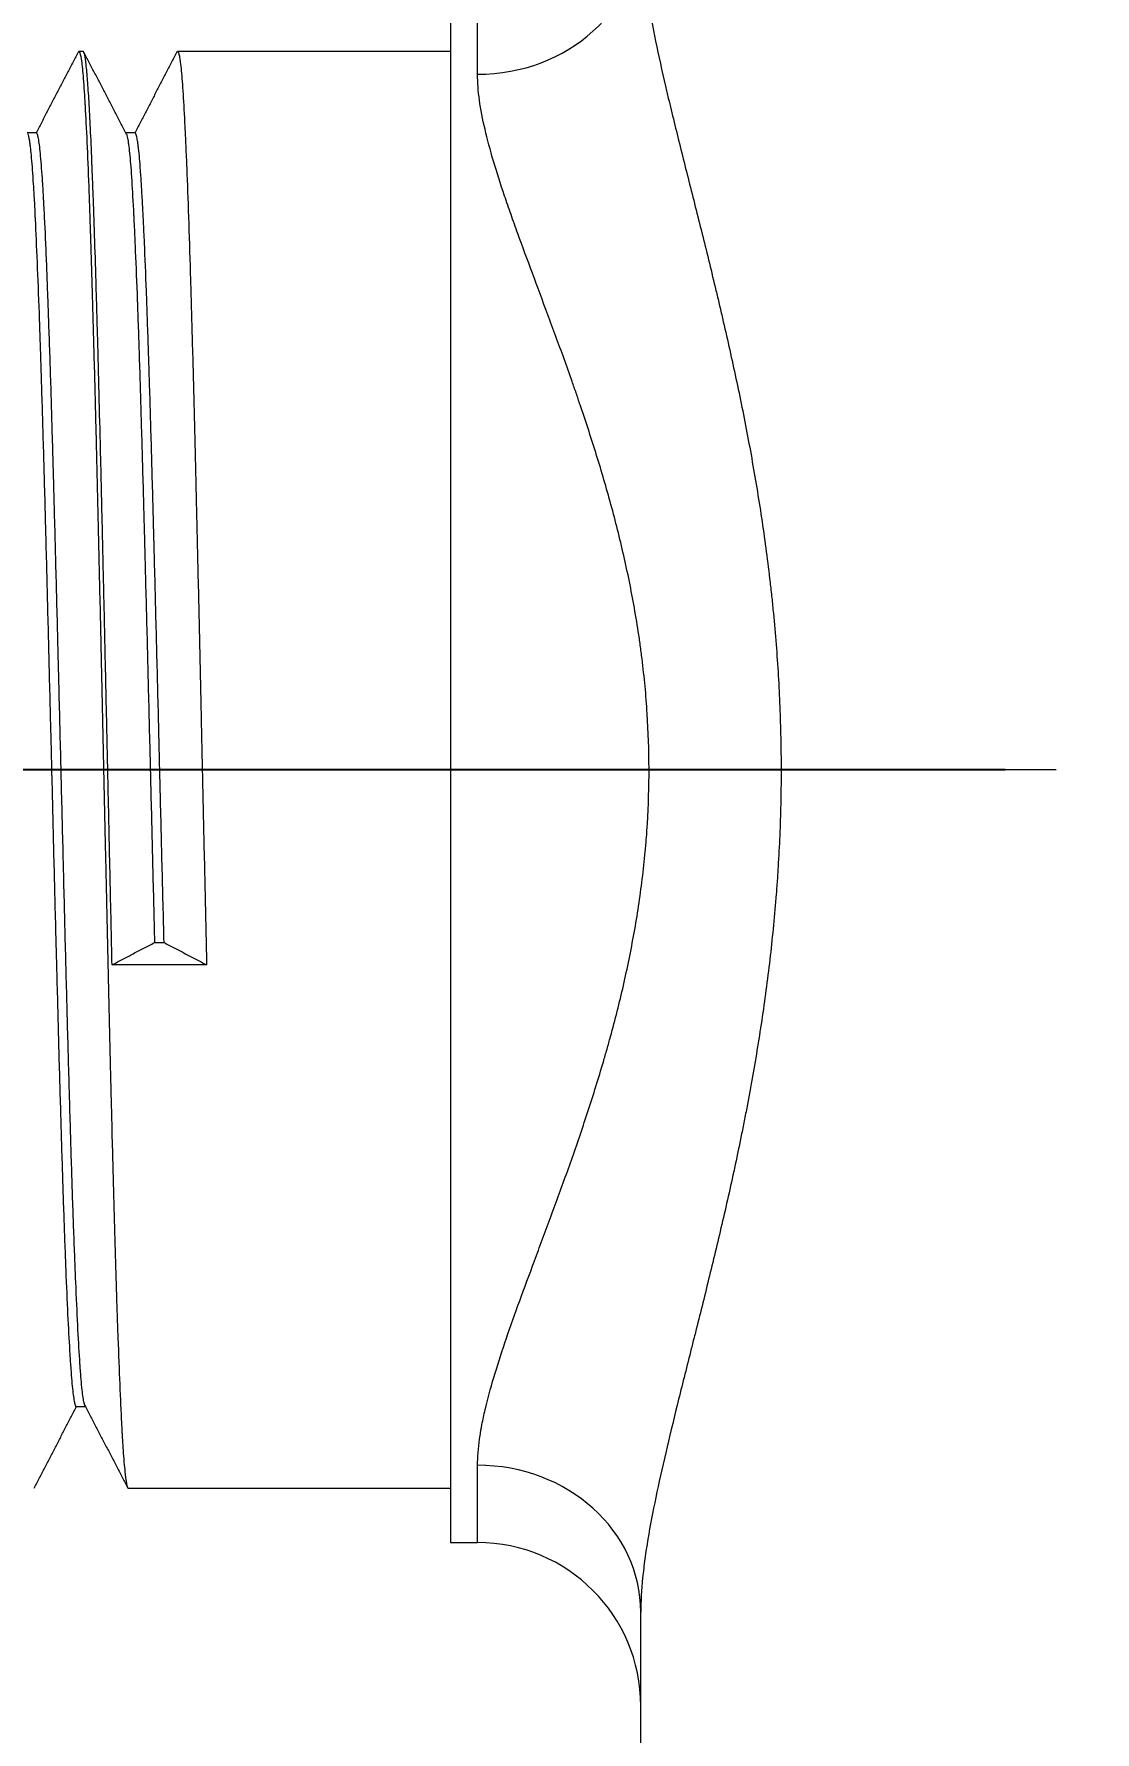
# Model space of a CAD drawing. Extents: x 8819 to 9239, y -18069 to -17475.
# Drawn here: x 9100.46 to 9115.09, y -17628.31 to -17604.91 of the extents above; entities that cross this region are included whole.
import ezdxf

# ---------------------------------------------------------------- set-up
doc = ezdxf.new("R2010")
doc.units = 0
doc.header["$MEASUREMENT"] = 0
doc.linetypes.add('CENTER', pattern=[47.5, 22, -8.5, 8.5, -8.5])
doc.linetypes.add('HIDDEN2', pattern=[4.7625, 3.175, -1.5875])
doc.layers.get('DEFPOINTS').update_dxf_attribs({"linetype": 'CONTINUOUS'})
doc.layers.add('1', color=4, linetype='HIDDEN2')
doc.layers.add('5', color=2, linetype='CONTINUOUS', lineweight=9)
doc.styles.get("Standard").update_dxf_attribs({"font": 'Gulim.ttf'})
doc.dimstyles.new('STANDARD$0', dxfattribs={"dimtxt": 3.5, "dimasz": 2.5, "dimexe": 0.7, "dimexo": 0.7, "dimgap": 0.5, "dimtad": 3, "dimdec": 4, "dimdsep": 46, "dimtxsty": 'Standard', "dimcen": 0, "dimclrd": 2, "dimclre": 2, "dimclrt": 4, "dimadec": 0, "dimazin": 0, "dimtp": 0.2, "dimtm": 0.1, "dimtfac": 0.5, "dimtdec": 4, "dimtmove": 1, "dimatfit": 3, "dimfxl": 0, "dimtolj": 1, "dimarcsym": 0})

# ---------------------------------------------------------------- blocks, each defined once
blk = doc.blocks.new('*D7')
at = {"layer": '5', "color": 2, "lineweight": -2}
for p, q in [((9113.856, -17615.053), (9096.203, -17615.053)), ((9096.903, -17722.553), (9096.903, -17620.053)), ((9113.856, -17727.553), (9096.203, -17727.553))]:
    blk.add_line(p, q, dxfattribs=at)
at = {"layer": '5', "color": 2}
for points in [[(9096.07, -17620.053), (9097.737, -17620.053), (9096.903, -17615.053)], [(9096.07, -17722.553), (9097.737, -17722.553), (9096.903, -17727.553)]]:
    blk.add_solid(points, dxfattribs=at)
at = {"layer": 'DEFPOINTS', "color": 0}
for p in [(9096.903, -17615.053), (9114.556, -17615.053), (9114.556, -17727.553)]:
    blk.add_point(p, dxfattribs=at)
at = {"layer": '5', "color": 4, "insert": (9091.337, -17673.564), "char_height": 5, "attachment_point": 5, "rotation": 90}
blk.add_mtext('\\A1;150', dxfattribs=at)
blk = doc.blocks.new('*D16')
at = {"layer": '5', "color": 2, "lineweight": -2}
for p, q in [((9108.83, -17599.353), (9108.83, -17566.15)), ((9185.053, -17605.353), (9185.053, -17566.15)), ((9113.83, -17566.85), (9180.053, -17566.85))]:
    blk.add_line(p, q, dxfattribs=at)
at = {"layer": '5', "color": 2}
for points in [[(9113.83, -17566.017), (9113.83, -17567.684), (9108.83, -17566.85)], [(9180.053, -17566.017), (9180.053, -17567.684), (9185.053, -17566.85)]]:
    blk.add_solid(points, dxfattribs=at)
at = {"layer": 'DEFPOINTS', "color": 0}
for p in [(9185.053, -17566.85), (9108.83, -17600.053), (9185.053, -17606.053)]:
    blk.add_point(p, dxfattribs=at)
at = {"layer": '5', "color": 4, "insert": (9144.443, -17561.92), "char_height": 5, "attachment_point": 5}
blk.add_mtext('\\A1;101.6', dxfattribs=at)

msp = doc.modelspace()

# ---------------------------------------------------------------- linework, layer by layer
at = {"layer": '1', "color": 7, "linetype": 'Continuous', "lineweight": 18}
for p, q in [((9106.205, -17604.403), (9106.205, -17615.053)), ((9101.142, -17605.153), (9101.084, -17605.153)), ((9106.205, -17605.153), (9102.444, -17605.153)), ((9100.498, -17606.278), (9100.372, -17606.278)), ((9101.859, -17606.278), (9101.733, -17606.278)), ((9106.205, -17615.053), (9106.205, -17625.703)), ((9102.127, -17617.435), (9102.258, -17617.435)), ((9102.844, -17617.74), (9101.541, -17617.74)), ((9101.047, -17623.828), (9101.173, -17623.828)), ((9101.764, -17624.953), (9106.205, -17624.953)), ((9106.205, -17625.703), (9106.58, -17625.703)), ((9108.83, -17715.944), (9108.83, -17626.662))]:
    msp.add_line(p, q, dxfattribs=at)
at = {"layer": '1', "color": 1, "linetype": 'Continuous', "lineweight": 13}
for p, q in [((9106.58, -17605.469), (9106.58, -17604.403)), ((9106.58, -17625.703), (9106.58, -17624.638))]:
    msp.add_line(p, q, dxfattribs=at)
at = {"layer": '1', "color": 1, "linetype": 'CENTER', "lineweight": 13}
msp.add_line((9114.556, -17615.053), (9089.96, -17615.053), dxfattribs=at)
at = {"layer": '1', "color": 7, "linetype": 'Continuous', "lineweight": 18}
msp.add_arc((9106.58, -17627.953), 2.25, 0, 90, dxfattribs=at)
at = {"layer": '1', "color": 1, "linetype": 'Continuous', "lineweight": 13}
for centre, start_param, end_param in [((9106.58, -17603.444), 4.712389, 6.283185), ((9106.58, -17626.662), 0, 1.570796)]:
    msp.add_ellipse(centre, major_axis=(2.25, 0), ratio=0.899924, start_param=start_param, end_param=end_param, dxfattribs=at)
for points, knots in [([(9108.83, -17603.444), (9108.83, -17603.593), (9108.839, -17603.75), (9108.872, -17604.083), (9108.896, -17604.258), (9108.957, -17604.624), (9108.993, -17604.815), (9109.076, -17605.213), (9109.122, -17605.42), (9109.178, -17605.661), (9109.184, -17605.688), (9109.197, -17605.742), (9109.216, -17605.824), (9109.262, -17606.015), (9109.303, -17606.182), (9109.387, -17606.519), (9109.444, -17606.749), (9109.563, -17607.218), (9109.623, -17607.457), (9109.745, -17607.945), (9109.806, -17608.194), (9109.882, -17608.51), (9109.897, -17608.574), (9109.927, -17608.702), (9109.942, -17608.766), (9109.987, -17608.959), (9110.017, -17609.089), (9110.104, -17609.479), (9110.161, -17609.742), (9110.269, -17610.273), (9110.371, -17610.809), (9110.506, -17611.63), (9110.581, -17612.189), (9110.621, -17612.542), (9110.629, -17612.613), (9110.644, -17612.755), (9110.651, -17612.826), (9110.672, -17613.04), (9110.685, -17613.183), (9110.718, -17613.611), (9110.752, -17614.183), (9110.77, -17615.042), (9110.759, -17615.616), (9110.742, -17616.048), (9110.735, -17616.191), (9110.722, -17616.407), (9110.718, -17616.479), (9110.708, -17616.623), (9110.682, -17616.981), (9110.647, -17617.335), (9110.583, -17617.899), (9110.546, -17618.178), (9110.464, -17618.732), (9110.419, -17619.008), (9110.346, -17619.417), (9110.321, -17619.553), (9110.283, -17619.757), (9110.269, -17619.824), (9110.243, -17619.959), (9110.229, -17620.026), (9110.161, -17620.361), (9110.105, -17620.625), (9109.988, -17621.144), (9109.929, -17621.4), (9109.808, -17621.905), (9109.747, -17622.153), (9109.655, -17622.52), (9109.625, -17622.641), (9109.58, -17622.822), (9109.564, -17622.882), (9109.534, -17623.001), (9109.519, -17623.06), (9109.445, -17623.356), (9109.387, -17623.587), (9109.276, -17624.035), (9109.223, -17624.253), (9109.124, -17624.677), (9109.078, -17624.882), (9108.996, -17625.279), (9108.959, -17625.47), (9108.913, -17625.747), (9108.899, -17625.838), (9108.881, -17625.971), (9108.875, -17626.015), (9108.865, -17626.102), (9108.86, -17626.145), (9108.839, -17626.355), (9108.83, -17626.514), (9108.83, -17626.662)], [0, 0, 0, 0, 0.03125, 0.03125, 0.0625, 0.0625, 0.09375, 0.09375, 0.125, 0.125, 0.128906, 0.128906, 0.132812, 0.140625, 0.15625, 0.15625, 0.1875, 0.1875, 0.21875, 0.21875, 0.25, 0.25, 0.257812, 0.257812, 0.265625, 0.265625, 0.28125, 0.28125, 0.3125, 0.3125, 0.34375, 0.375, 0.40625, 0.40625, 0.414062, 0.414062, 0.421875, 0.421875, 0.4375, 0.4375, 0.46875, 0.5, 0.53125, 0.53125, 0.546875, 0.546875, 0.554687, 0.554687, 0.5625, 0.59375, 0.59375, 0.625, 0.625, 0.65625, 0.65625, 0.671875, 0.671875, 0.679688, 0.679688, 0.6875, 0.6875, 0.71875, 0.71875, 0.75, 0.75, 0.78125, 0.78125, 0.796875, 0.796875, 0.804688, 0.804688, 0.8125, 0.8125, 0.84375, 0.84375, 0.875, 0.875, 0.90625, 0.90625, 0.9375, 0.9375, 0.953125, 0.953125, 0.960938, 0.960938, 0.96875, 0.96875, 1, 1, 1, 1]), ([(9106.58, -17624.638), (9106.58, -17624.525), (9106.589, -17624.405), (9106.612, -17624.244), (9106.617, -17624.212), (9106.625, -17624.162), (9106.628, -17624.146), (9106.634, -17624.112), (9106.65, -17624.028), (9106.668, -17623.941), (9106.718, -17623.729), (9106.758, -17623.581), (9106.85, -17623.274), (9106.901, -17623.115), (9107.012, -17622.785), (9107.073, -17622.614), (9107.2, -17622.261), (9107.268, -17622.079), (9107.356, -17621.843), (9107.373, -17621.796), (9107.409, -17621.7), (9107.427, -17621.652), (9107.481, -17621.507), (9107.518, -17621.409), (9107.628, -17621.112), (9107.702, -17620.911), (9107.85, -17620.499), (9107.925, -17620.289), (9108.07, -17619.859), (9108.142, -17619.64), (9108.247, -17619.304), (9108.281, -17619.191), (9108.331, -17619.019), (9108.348, -17618.962), (9108.381, -17618.846), (9108.397, -17618.788), (9108.477, -17618.498), (9108.596, -17618.028), (9108.695, -17617.546), (9108.783, -17617.057), (9108.82, -17616.809), (9108.866, -17616.433), (9108.88, -17616.307), (9108.898, -17616.116), (9108.903, -17616.052), (9108.913, -17615.925), (9108.917, -17615.861), (9108.937, -17615.543), (9108.952, -17615.036), (9108.935, -17614.531), (9108.903, -17614.027), (9108.879, -17613.775), (9108.84, -17613.462), (9108.832, -17613.399), (9108.815, -17613.274), (9108.806, -17613.211), (9108.777, -17613.024), (9108.756, -17612.9), (9108.69, -17612.532), (9108.64, -17612.292), (9108.53, -17611.818), (9108.471, -17611.585), (9108.344, -17611.127), (9108.278, -17610.902), (9108.139, -17610.458), (9108.068, -17610.239), (9107.976, -17609.97), (9107.958, -17609.916), (9107.921, -17609.809), (9107.902, -17609.756), (9107.846, -17609.597), (9107.809, -17609.493), (9107.698, -17609.183), (9107.623, -17608.982), (9107.477, -17608.589), (9107.406, -17608.398), (9107.267, -17608.024), (9107.199, -17607.842), (9107.103, -17607.576), (9107.071, -17607.488), (9107.026, -17607.358), (9107.011, -17607.315), (9106.981, -17607.23), (9106.967, -17607.188), (9106.897, -17606.98), (9106.845, -17606.82), (9106.755, -17606.513), (9106.715, -17606.366), (9106.65, -17606.087), (9106.624, -17605.953), (9106.589, -17605.701), (9106.58, -17605.581), (9106.58, -17605.469)], [0, 0, 0, 0, 0.03125, 0.03125, 0.039063, 0.039063, 0.042969, 0.042969, 0.046875, 0.0625, 0.0625, 0.09375, 0.09375, 0.125, 0.125, 0.15625, 0.15625, 0.1875, 0.1875, 0.195312, 0.195312, 0.203125, 0.203125, 0.21875, 0.21875, 0.25, 0.25, 0.28125, 0.28125, 0.3125, 0.3125, 0.328125, 0.328125, 0.335938, 0.335938, 0.34375, 0.34375, 0.375, 0.40625, 0.40625, 0.4375, 0.4375, 0.453125, 0.453125, 0.460937, 0.460937, 0.46875, 0.46875, 0.5, 0.53125, 0.53125, 0.5625, 0.5625, 0.570312, 0.570312, 0.578125, 0.578125, 0.59375, 0.59375, 0.625, 0.625, 0.65625, 0.65625, 0.6875, 0.6875, 0.71875, 0.71875, 0.726562, 0.726562, 0.734375, 0.734375, 0.75, 0.75, 0.78125, 0.78125, 0.8125, 0.8125, 0.84375, 0.84375, 0.859375, 0.859375, 0.867188, 0.867188, 0.875, 0.875, 0.90625, 0.90625, 0.9375, 0.9375, 0.96875, 0.96875, 1, 1, 1, 1])]:
    msp.add_open_spline(points, degree=3, knots=knots, dxfattribs=at)
at = {"layer": '1', "color": 7, "linetype": 'Continuous', "lineweight": 18}
for points, degree in [([(9101.078, -17605.156), (9100.785, -17605.717), (9100.493, -17606.278)], 2), ([(9101.742, -17606.297), (9101.445, -17605.726), (9101.148, -17605.156)], 2), ([(9102.44, -17605.153), (9102.147, -17605.716), (9101.853, -17606.278)], 2), ([(9101.541, -17617.74), (9102.127, -17617.435)], 1), ([(9102.258, -17617.435), (9102.844, -17617.74)], 1), ([(9100.466, -17624.953), (9100.759, -17624.39), (9101.052, -17623.828)], 2), ([(9101.164, -17623.812), (9101.462, -17624.382), (9101.759, -17624.952)], 2)]:
    msp.add_open_spline(points, degree=degree, dxfattribs=at)
for points, knots in [([(9101.083, -17605.153), (9101.084, -17605.153), (9101.084, -17605.153), (9101.086, -17605.154), (9101.089, -17605.156), (9101.092, -17605.16), (9101.093, -17605.162), (9101.095, -17605.167), (9101.096, -17605.169), (9101.105, -17605.196), (9101.114, -17605.242), (9101.13, -17605.375), (9101.139, -17605.463), (9101.151, -17605.627), (9101.155, -17605.687), (9101.161, -17605.786), (9101.163, -17605.82), (9101.167, -17605.873), (9101.168, -17605.891), (9101.17, -17605.928), (9101.171, -17605.946), (9101.18, -17606.117), (9101.189, -17606.288), (9101.205, -17606.666), (9101.214, -17606.873), (9101.226, -17607.213), (9101.23, -17607.33), (9101.235, -17607.484), (9101.236, -17607.515), (9101.238, -17607.577), (9101.239, -17607.609), (9101.243, -17607.704), (9101.245, -17607.768), (9101.255, -17608.095), (9101.263, -17608.37), (9101.28, -17608.948), (9101.288, -17609.251), (9101.301, -17609.726), (9101.305, -17609.888), (9101.311, -17610.136), (9101.313, -17610.219), (9101.318, -17610.387), (9101.32, -17610.472), (9101.33, -17610.897), (9101.338, -17611.244), (9101.355, -17611.953), (9101.363, -17612.315), (9101.376, -17612.87), (9101.38, -17613.056), (9101.385, -17613.292), (9101.386, -17613.339), (9101.388, -17613.434), (9101.391, -17613.576), (9101.395, -17613.717), (9101.405, -17614.19), (9101.413, -17614.568), (9101.43, -17615.325), (9101.438, -17615.704), (9101.448, -17616.177), (9101.452, -17616.319), (9101.455, -17616.462), (9101.457, -17616.556), (9101.458, -17616.604), (9101.463, -17616.84), (9101.467, -17617.028), (9101.48, -17617.585), (9101.488, -17617.95), (9101.5, -17618.486), (9101.509, -17618.84), (9101.517, -17619.187), (9101.523, -17619.444), (9101.526, -17619.572), (9101.53, -17619.699), (9101.532, -17619.784), (9101.533, -17619.826), (9101.538, -17620.035), (9101.542, -17620.199), (9101.555, -17620.681), (9101.563, -17620.989), (9101.579, -17621.577), (9101.588, -17621.858), (9101.598, -17622.192), (9101.6, -17622.258), (9101.603, -17622.355), (9101.604, -17622.388), (9101.606, -17622.452), (9101.612, -17622.61), (9101.617, -17622.762), (9101.63, -17623.111), (9101.638, -17623.325), (9101.654, -17623.718), (9101.663, -17623.895), (9101.673, -17624.094), (9101.675, -17624.133), (9101.678, -17624.189), (9101.679, -17624.207), (9101.681, -17624.243), (9101.687, -17624.332), (9101.692, -17624.412), (9101.704, -17624.588), (9101.713, -17624.683), (9101.729, -17624.833), (9101.738, -17624.887), (9101.747, -17624.923), (9101.748, -17624.926), (9101.75, -17624.933), (9101.751, -17624.936), (9101.754, -17624.944), (9101.756, -17624.948), (9101.76, -17624.952), (9101.762, -17624.953), (9101.764, -17624.953)], [0, 0, 0, 0, 0.001321, 0.001321, 0.010494, 0.010494, 0.01508, 0.01508, 0.019666, 0.019666, 0.056355, 0.056355, 0.093044, 0.093044, 0.111389, 0.111389, 0.120561, 0.120561, 0.125147, 0.125147, 0.129733, 0.129733, 0.166423, 0.166423, 0.203112, 0.203112, 0.221456, 0.221456, 0.226042, 0.226042, 0.230629, 0.230629, 0.239801, 0.239801, 0.27649, 0.27649, 0.313179, 0.313179, 0.331524, 0.331524, 0.340696, 0.340696, 0.349868, 0.349868, 0.386557, 0.386557, 0.423247, 0.423247, 0.441591, 0.441591, 0.446177, 0.446177, 0.450763, 0.459936, 0.459936, 0.496625, 0.496625, 0.533314, 0.533314, 0.542486, 0.547073, 0.547073, 0.551659, 0.551659, 0.570003, 0.570003, 0.606692, 0.606692, 0.625037, 0.643382, 0.643382, 0.652554, 0.65714, 0.65714, 0.661726, 0.661726, 0.680071, 0.680071, 0.71676, 0.71676, 0.753449, 0.753449, 0.762621, 0.762621, 0.767207, 0.767207, 0.771794, 0.790138, 0.790138, 0.826827, 0.826827, 0.863517, 0.863517, 0.872689, 0.872689, 0.877275, 0.877275, 0.881861, 0.900206, 0.900206, 0.936895, 0.936895, 0.973584, 0.973584, 0.97817, 0.97817, 0.982756, 0.982756, 0.991929, 0.991929, 1, 1, 1, 1]), ([(9101.541, -17617.74), (9101.535, -17617.446), (9101.528, -17617.15), (9101.515, -17616.555), (9101.508, -17616.255), (9101.495, -17615.653), (9101.489, -17615.35), (9101.481, -17615.007), (9101.48, -17614.969), (9101.479, -17614.892), (9101.478, -17614.854), (9101.475, -17614.74), (9101.47, -17614.511), (9101.465, -17614.284), (9101.455, -17613.831), (9101.442, -17613.232), (9101.429, -17612.642), (9101.42, -17612.276), (9101.418, -17612.167), (9101.415, -17612.058), (9101.414, -17611.985), (9101.413, -17611.949), (9101.409, -17611.768), (9101.405, -17611.625), (9101.396, -17611.2), (9101.389, -17610.924), (9101.376, -17610.384), (9101.369, -17610.12), (9101.356, -17609.606), (9101.349, -17609.355), (9101.341, -17609.05), (9101.339, -17608.989), (9101.336, -17608.87), (9101.331, -17608.692), (9101.326, -17608.52), (9101.316, -17608.184), (9101.31, -17607.97), (9101.296, -17607.562), (9101.29, -17607.368), (9101.28, -17607.092), (9101.276, -17607.003), (9101.271, -17606.873), (9101.269, -17606.83), (9101.267, -17606.767), (9101.266, -17606.746), (9101.264, -17606.705), (9101.257, -17606.521), (9101.25, -17606.354), (9101.237, -17606.082), (9101.23, -17605.958), (9101.217, -17605.736), (9101.21, -17605.638), (9101.202, -17605.531), (9101.199, -17605.501), (9101.197, -17605.472), (9101.195, -17605.453), (9101.194, -17605.443), (9101.19, -17605.398), (9101.187, -17605.366), (9101.177, -17605.278), (9101.17, -17605.234), (9101.157, -17605.173), (9101.151, -17605.157), (9101.143, -17605.153), (9101.143, -17605.153), (9101.142, -17605.153)], [0, 0, 0, 0, 0.049731, 0.049731, 0.099463, 0.099463, 0.149194, 0.149194, 0.155411, 0.155411, 0.161627, 0.161627, 0.17406, 0.198926, 0.198926, 0.248657, 0.298389, 0.298389, 0.310822, 0.317038, 0.317038, 0.323255, 0.323255, 0.34812, 0.34812, 0.397852, 0.397852, 0.447583, 0.447583, 0.497315, 0.497315, 0.509748, 0.509748, 0.52218, 0.547046, 0.547046, 0.596778, 0.596778, 0.646509, 0.646509, 0.671375, 0.671375, 0.683808, 0.683808, 0.690024, 0.690024, 0.696241, 0.745972, 0.745972, 0.795704, 0.795704, 0.845435, 0.845435, 0.857868, 0.864084, 0.864084, 0.870301, 0.870301, 0.895166, 0.895166, 0.944898, 0.944898, 0.994629, 0.994629, 1, 1, 1, 1]), ([(9102.444, -17605.153), (9102.444, -17605.153), (9102.444, -17605.153), (9102.453, -17605.154), (9102.461, -17605.176), (9102.472, -17605.232), (9102.475, -17605.25), (9102.478, -17605.272), (9102.48, -17605.287), (9102.481, -17605.295), (9102.486, -17605.337), (9102.491, -17605.376), (9102.503, -17605.507), (9102.511, -17605.616), (9102.528, -17605.873), (9102.536, -17606.022), (9102.547, -17606.235), (9102.55, -17606.301), (9102.553, -17606.369), (9102.555, -17606.416), (9102.556, -17606.44), (9102.561, -17606.559), (9102.566, -17606.658), (9102.578, -17606.97), (9102.586, -17607.195), (9102.603, -17607.679), (9102.611, -17607.937), (9102.621, -17608.282), (9102.623, -17608.352), (9102.627, -17608.459), (9102.628, -17608.495), (9102.63, -17608.567), (9102.635, -17608.748), (9102.64, -17608.934), (9102.653, -17609.389), (9102.661, -17609.704), (9102.678, -17610.357), (9102.686, -17610.694), (9102.696, -17611.131), (9102.698, -17611.219), (9102.702, -17611.397), (9102.705, -17611.486), (9102.711, -17611.754), (9102.715, -17611.934), (9102.728, -17612.478), (9102.736, -17612.846), (9102.753, -17613.59), (9102.761, -17613.967), (9102.77, -17614.396), (9102.771, -17614.444), (9102.773, -17614.54), (9102.774, -17614.588), (9102.777, -17614.731), (9102.779, -17614.827), (9102.786, -17615.113), (9102.79, -17615.304), (9102.802, -17615.873), (9102.811, -17616.25), (9102.828, -17616.999), (9102.836, -17617.371), (9102.844, -17617.74)], [0, 0, 0, 0, 0.000999, 0.000999, 0.063437, 0.063437, 0.079046, 0.086851, 0.086851, 0.094656, 0.094656, 0.125874, 0.125874, 0.188312, 0.188312, 0.250749, 0.250749, 0.266359, 0.274164, 0.274164, 0.281968, 0.281968, 0.313187, 0.313187, 0.375625, 0.375625, 0.438062, 0.438062, 0.453671, 0.453671, 0.461476, 0.461476, 0.469281, 0.5005, 0.5005, 0.562937, 0.562937, 0.625375, 0.625375, 0.640984, 0.640984, 0.656594, 0.656594, 0.687812, 0.687812, 0.75025, 0.75025, 0.812687, 0.812687, 0.820492, 0.820492, 0.828297, 0.828297, 0.843906, 0.843906, 0.875125, 0.875125, 0.937562, 0.937562, 1, 1, 1, 1]), ([(9100.376, -17606.287), (9100.385, -17606.302), (9100.393, -17606.335), (9100.402, -17606.395), (9100.403, -17606.403), (9100.405, -17606.418), (9100.409, -17606.443), (9100.412, -17606.47), (9100.419, -17606.529), (9100.423, -17606.573), (9100.436, -17606.722), (9100.445, -17606.842), (9100.459, -17607.053), (9100.463, -17607.128), (9100.47, -17607.249), (9100.472, -17607.291), (9100.475, -17607.355), (9100.476, -17607.377), (9100.478, -17607.421), (9100.479, -17607.443), (9100.489, -17607.647), (9100.498, -17607.846), (9100.516, -17608.277), (9100.525, -17608.51), (9100.538, -17608.885), (9100.543, -17609.015), (9100.548, -17609.182), (9100.549, -17609.216), (9100.552, -17609.283), (9100.555, -17609.386), (9100.558, -17609.489), (9100.569, -17609.84), (9100.578, -17610.131), (9100.596, -17610.738), (9100.604, -17611.053), (9100.616, -17611.462), (9100.618, -17611.545), (9100.621, -17611.67), (9100.622, -17611.711), (9100.625, -17611.795), (9100.626, -17611.837), (9100.631, -17612.047), (9100.636, -17612.217), (9100.649, -17612.728), (9100.657, -17613.074), (9100.675, -17613.776), (9100.684, -17614.132), (9100.694, -17614.539), (9100.695, -17614.584), (9100.698, -17614.674), (9100.701, -17614.809), (9100.704, -17614.944), (9100.711, -17615.214), (9100.715, -17615.393), (9100.728, -17615.928), (9100.737, -17616.282), (9100.75, -17616.81), (9100.755, -17616.985), (9100.761, -17617.247), (9100.764, -17617.335), (9100.767, -17617.465), (9100.768, -17617.509), (9100.77, -17617.596), (9100.772, -17617.639), (9100.782, -17618.026), (9100.791, -17618.363), (9100.804, -17618.855), (9100.808, -17619.016), (9100.817, -17619.336), (9100.822, -17619.492), (9100.835, -17619.951), (9100.844, -17620.244), (9100.861, -17620.802), (9100.87, -17621.068), (9100.881, -17621.383), (9100.884, -17621.445), (9100.888, -17621.568), (9100.89, -17621.628), (9100.897, -17621.805), (9100.901, -17621.918), (9100.914, -17622.244), (9100.923, -17622.443), (9100.941, -17622.804), (9100.95, -17622.967), (9100.961, -17623.146), (9100.963, -17623.181), (9100.968, -17623.247), (9100.97, -17623.279), (9100.977, -17623.37), (9100.981, -17623.425), (9100.994, -17623.576), (9101.003, -17623.655), (9101.016, -17623.742), (9101.021, -17623.765), (9101.027, -17623.793), (9101.03, -17623.8), (9101.033, -17623.81), (9101.034, -17623.813), (9101.036, -17623.818), (9101.038, -17623.82), (9101.041, -17623.826), (9101.044, -17623.828), (9101.047, -17623.828)], [0, 0, 0, 0, 0.036761, 0.036761, 0.041713, 0.041713, 0.046664, 0.056568, 0.056568, 0.076374, 0.076374, 0.115988, 0.115988, 0.135794, 0.135794, 0.145698, 0.145698, 0.150649, 0.150649, 0.155601, 0.155601, 0.195214, 0.195214, 0.234828, 0.234828, 0.254635, 0.254635, 0.259586, 0.259586, 0.264538, 0.274441, 0.274441, 0.314055, 0.314055, 0.353668, 0.353668, 0.363571, 0.363571, 0.368523, 0.368523, 0.373475, 0.373475, 0.393281, 0.393281, 0.432895, 0.432895, 0.472508, 0.472508, 0.47746, 0.47746, 0.482411, 0.492315, 0.492315, 0.512121, 0.512121, 0.551735, 0.551735, 0.571542, 0.571542, 0.581445, 0.581445, 0.586397, 0.586397, 0.591348, 0.591348, 0.630962, 0.630962, 0.650768, 0.650768, 0.670575, 0.670575, 0.710188, 0.710188, 0.749802, 0.749802, 0.759705, 0.759705, 0.769608, 0.769608, 0.789415, 0.789415, 0.829028, 0.829028, 0.868642, 0.868642, 0.878545, 0.878545, 0.888449, 0.888449, 0.908255, 0.908255, 0.947869, 0.947869, 0.967675, 0.967675, 0.977579, 0.977579, 0.98253, 0.98253, 0.987482, 0.987482, 1, 1, 1, 1]), ([(9101.168, -17623.818), (9101.167, -17623.817), (9101.166, -17623.815), (9101.164, -17623.81), (9101.163, -17623.807), (9101.158, -17623.79), (9101.153, -17623.771), (9101.14, -17623.696), (9101.131, -17623.624), (9101.117, -17623.483), (9101.113, -17623.43), (9101.106, -17623.342), (9101.102, -17623.297), (9101.099, -17623.248), (9101.097, -17623.214), (9101.096, -17623.197), (9101.085, -17623.041), (9101.076, -17622.881), (9101.059, -17622.525), (9101.05, -17622.327), (9101.036, -17622.002), (9101.03, -17621.86), (9101.025, -17621.71), (9101.022, -17621.65), (9101.021, -17621.62), (9101.018, -17621.527), (9101.015, -17621.465), (9101.004, -17621.148), (9100.995, -17620.881), (9100.977, -17620.317), (9100.968, -17620.021), (9100.957, -17619.632), (9100.955, -17619.554), (9100.95, -17619.395), (9100.948, -17619.314), (9100.941, -17619.071), (9100.937, -17618.908), (9100.927, -17618.576), (9100.923, -17618.409), (9100.914, -17618.069), (9100.91, -17617.898), (9100.896, -17617.378), (9100.887, -17617.024), (9100.877, -17616.616), (9100.876, -17616.571), (9100.874, -17616.48), (9100.87, -17616.343), (9100.867, -17616.207), (9100.86, -17615.934), (9100.851, -17615.571), (9100.842, -17615.207), (9100.833, -17614.843), (9100.824, -17614.479), (9100.815, -17614.115), (9100.808, -17613.842), (9100.806, -17613.751), (9100.803, -17613.615), (9100.801, -17613.569), (9100.799, -17613.479), (9100.798, -17613.433), (9100.788, -17613.028), (9100.779, -17612.674), (9100.765, -17612.155), (9100.761, -17611.984), (9100.752, -17611.646), (9100.747, -17611.479), (9100.74, -17611.23), (9100.737, -17611.107), (9100.734, -17610.984), (9100.731, -17610.903), (9100.73, -17610.863), (9100.725, -17610.661), (9100.72, -17610.503), (9100.707, -17610.04), (9100.698, -17609.745), (9100.68, -17609.184), (9100.67, -17608.917), (9100.66, -17608.634), (9100.659, -17608.603), (9100.657, -17608.54), (9100.656, -17608.51), (9100.652, -17608.418), (9100.65, -17608.358), (9100.643, -17608.183), (9100.639, -17608.07), (9100.626, -17607.748), (9100.617, -17607.553), (9100.603, -17607.288), (9100.598, -17607.204), (9100.592, -17607.087), (9100.588, -17607.029), (9100.585, -17606.975), (9100.582, -17606.94), (9100.581, -17606.922), (9100.571, -17606.768), (9100.562, -17606.655), (9100.544, -17606.471), (9100.535, -17606.401), (9100.522, -17606.329), (9100.517, -17606.311), (9100.511, -17606.295), (9100.51, -17606.293), (9100.508, -17606.288), (9100.505, -17606.282), (9100.501, -17606.279), (9100.499, -17606.278), (9100.498, -17606.278), (9100.498, -17606.278)], [0, 0, 0, 0, 0.003675, 0.003675, 0.008724, 0.008724, 0.028917, 0.028917, 0.069305, 0.069305, 0.089499, 0.089499, 0.099596, 0.104644, 0.104644, 0.109693, 0.109693, 0.150081, 0.150081, 0.190468, 0.190468, 0.210662, 0.215711, 0.215711, 0.220759, 0.220759, 0.230856, 0.230856, 0.271244, 0.271244, 0.311631, 0.311631, 0.321728, 0.321728, 0.331825, 0.331825, 0.352019, 0.352019, 0.372213, 0.372213, 0.392407, 0.392407, 0.432795, 0.432795, 0.437843, 0.437843, 0.442892, 0.452989, 0.452989, 0.473182, 0.493376, 0.493376, 0.51357, 0.533764, 0.533764, 0.543861, 0.543861, 0.548909, 0.548909, 0.553958, 0.553958, 0.594346, 0.594346, 0.614539, 0.614539, 0.634733, 0.634733, 0.64483, 0.649879, 0.649879, 0.654927, 0.654927, 0.675121, 0.675121, 0.715509, 0.715509, 0.755896, 0.755896, 0.760945, 0.760945, 0.765993, 0.765993, 0.77609, 0.77609, 0.796284, 0.796284, 0.836672, 0.836672, 0.856866, 0.856866, 0.866963, 0.872011, 0.872011, 0.87706, 0.87706, 0.917447, 0.917447, 0.957835, 0.957835, 0.978029, 0.978029, 0.983077, 0.983077, 0.988126, 0.998223, 0.998223, 1, 1, 1, 1]), ([(9101.738, -17606.289), (9101.744, -17606.301), (9101.75, -17606.321), (9101.757, -17606.363), (9101.76, -17606.376), (9101.763, -17606.397), (9101.764, -17606.405), (9101.766, -17606.421), (9101.767, -17606.429), (9101.773, -17606.471), (9101.777, -17606.511), (9101.791, -17606.645), (9101.8, -17606.755), (9101.817, -17607.016), (9101.826, -17607.167), (9101.836, -17607.361), (9101.837, -17607.383), (9101.839, -17607.427), (9101.843, -17607.494), (9101.846, -17607.564), (9101.853, -17607.707), (9101.857, -17607.806), (9101.87, -17608.118), (9101.879, -17608.342), (9101.893, -17608.705), (9101.897, -17608.83), (9101.904, -17609.025), (9101.906, -17609.09), (9101.909, -17609.191), (9101.91, -17609.225), (9101.913, -17609.293), (9101.914, -17609.327), (9101.924, -17609.635), (9101.932, -17609.922), (9101.95, -17610.518), (9101.959, -17610.827), (9101.972, -17611.309), (9101.977, -17611.473), (9101.982, -17611.681), (9101.983, -17611.723), (9101.986, -17611.807), (9101.989, -17611.933), (9101.992, -17612.059), (9102.003, -17612.483), (9102.012, -17612.827), (9102.03, -17613.524), (9102.038, -17613.878), (9102.05, -17614.326), (9102.052, -17614.416), (9102.055, -17614.552), (9102.056, -17614.597), (9102.059, -17614.687), (9102.06, -17614.732), (9102.065, -17614.957), (9102.07, -17615.137), (9102.083, -17615.674), (9102.092, -17616.029), (9102.109, -17616.736), (9102.118, -17617.087), (9102.127, -17617.435)], [0, 0, 0, 0, 0.043977, 0.043977, 0.061049, 0.061049, 0.069585, 0.069585, 0.078121, 0.078121, 0.112265, 0.112265, 0.180552, 0.180552, 0.248839, 0.248839, 0.257375, 0.257375, 0.265911, 0.282983, 0.282983, 0.317127, 0.317127, 0.385414, 0.385414, 0.419558, 0.419558, 0.436629, 0.436629, 0.445165, 0.445165, 0.453701, 0.453701, 0.521989, 0.521989, 0.590276, 0.590276, 0.62442, 0.62442, 0.632956, 0.632956, 0.641491, 0.658563, 0.658563, 0.726851, 0.726851, 0.795138, 0.795138, 0.81221, 0.81221, 0.820746, 0.820746, 0.829282, 0.829282, 0.863425, 0.863425, 0.931713, 0.931713, 1, 1, 1, 1]), ([(9102.258, -17617.435), (9102.249, -17617.08), (9102.24, -17616.722), (9102.222, -17616.001), (9102.213, -17615.637), (9102.202, -17615.179), (9102.198, -17615.042), (9102.195, -17614.904), (9102.193, -17614.812), (9102.192, -17614.766), (9102.186, -17614.535), (9102.182, -17614.352), (9102.168, -17613.806), (9102.159, -17613.447), (9102.141, -17612.738), (9102.132, -17612.388), (9102.122, -17611.999), (9102.121, -17611.956), (9102.118, -17611.87), (9102.117, -17611.827), (9102.114, -17611.699), (9102.112, -17611.614), (9102.105, -17611.362), (9102.1, -17611.197), (9102.087, -17610.711), (9102.078, -17610.398), (9102.065, -17609.947), (9102.06, -17609.8), (9102.053, -17609.583), (9102.051, -17609.512), (9102.046, -17609.37), (9102.044, -17609.3), (9102.037, -17609.094), (9102.033, -17608.96), (9102.024, -17608.703), (9102.019, -17608.578), (9102.006, -17608.218), (9101.997, -17607.996), (9101.983, -17607.688), (9101.979, -17607.59), (9101.973, -17607.473), (9101.972, -17607.45), (9101.97, -17607.404), (9101.966, -17607.337), (9101.963, -17607.272), (9101.956, -17607.148), (9101.951, -17607.07), (9101.942, -17606.926), (9101.938, -17606.859), (9101.925, -17606.674), (9101.916, -17606.572), (9101.904, -17606.471), (9101.902, -17606.453), (9101.899, -17606.427), (9101.898, -17606.418), (9101.895, -17606.402), (9101.894, -17606.395), (9101.888, -17606.359), (9101.884, -17606.336), (9101.872, -17606.292), (9101.865, -17606.278), (9101.858, -17606.278)], [0, 0, 0, 0, 0.067714, 0.067714, 0.135428, 0.135428, 0.152356, 0.160821, 0.160821, 0.169285, 0.169285, 0.203142, 0.203142, 0.270856, 0.270856, 0.33857, 0.33857, 0.347034, 0.347034, 0.355498, 0.355498, 0.372427, 0.372427, 0.406284, 0.406284, 0.473998, 0.473998, 0.507855, 0.507855, 0.524783, 0.524783, 0.541712, 0.541712, 0.575568, 0.575568, 0.609425, 0.609425, 0.677139, 0.677139, 0.710996, 0.710996, 0.719461, 0.719461, 0.727925, 0.744853, 0.744853, 0.77871, 0.77871, 0.812567, 0.812567, 0.880281, 0.880281, 0.89721, 0.89721, 0.905674, 0.905674, 0.914138, 0.914138, 0.947995, 0.947995, 1, 1, 1, 1])]:
    msp.add_open_spline(points, degree=3, knots=knots, dxfattribs=at)

# ---------------------------------------------------------------- dimensions: what is measured, and where the dimension line sits
at = {"layer": '5'}
dim = msp.add_linear_dim(base=(9185.053, -17566.85), p1=(9108.83, -17600.053), p2=(9185.053, -17606.053), dimstyle='STANDARD$0', override={"dimtxt": 5, "dimasz": 5, "dimdec": 1, "dimlfac": 1.333333, "dimzin": 9, "dimtdec": 1, "dimfxl": 1.25, "dimtfill": 1}, dxfattribs=at)
dim.commit()
dim.dimension.update_dxf_attribs({"geometry": '*D16', "text_midpoint": (9144.443, -17564.99), "dimtype": 160})
dim = msp.add_linear_dim(base=(9096.903, -17615.053), p1=(9114.556, -17727.553), p2=(9114.556, -17615.053), angle=90, dimstyle='STANDARD$0', override={"dimtxt": 5, "dimasz": 5, "dimdec": 1, "dimlfac": 1.333333, "dimzin": 9, "dimtdec": 1, "dimfxl": 1.25, "dimtfill": 1}, dxfattribs=at)
dim.commit()
dim.dimension.update_dxf_attribs({"geometry": '*D7', "text_midpoint": (9094.407, -17673.564), "dimtype": 160})

doc.saveas('drawing.dxf')
